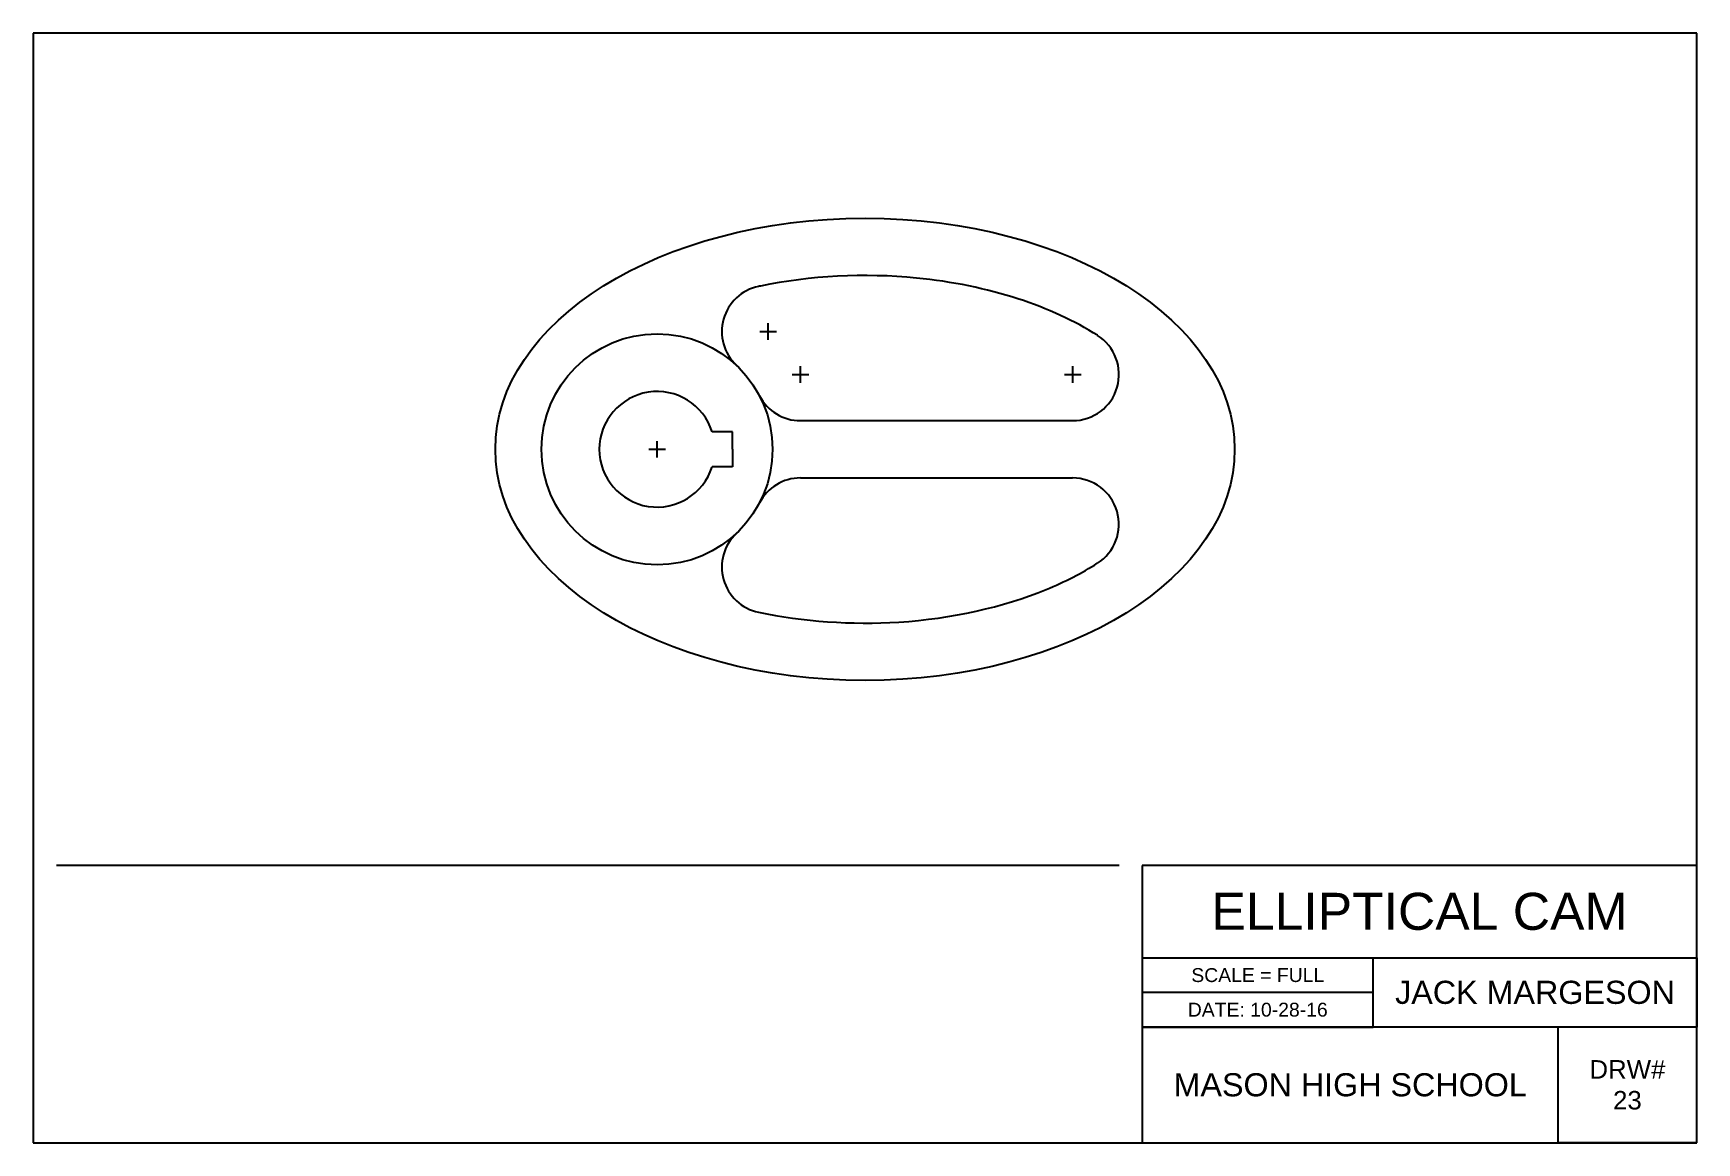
# Model space of a CAD drawing. Header units: inches. Extents: x 0 to 18, y 0 to 12.
import ezdxf

# ---------------------------------------------------------------- set-up
doc = ezdxf.new("R2010")
doc.units = ezdxf.units.IN
doc.header["$MEASUREMENT"] = 0
doc.styles.get("Standard").update_dxf_attribs({"font": 'arial.ttf'})

msp = doc.modelspace()

# ---------------------------------------------------------------- linework, layer by layer
for p, q in [((18, 12), (0, 12)), ((0, 12), (0, 0)), ((18, 0), (18, 12)), ((8.301, 7.81), (11.248, 7.81)), ((7.565, 7.69), (7.345, 7.69)), ((7.565, 7.5), (7.565, 7.69)), ((7.565, 7.5), (7.565, 7.31)), ((7.565, 7.31), (7.345, 7.31)), ((8.301, 7.19), (11.247, 7.19)), ((11.75, 3), (0.25, 3)), ((18, 3), (12, 3)), ((12, 3), (12, 0)), ((12, 3), (12, 2)), ((18, 0), (18, 3)), ((12, 2), (18, 2)), ((14.5, 1.25), (14.5, 2)), ((18, 2), (18, 1.25)), ((14.5, 1.625), (12, 1.625)), ((18, 1.25), (12, 1.25)), ((12, 1.25), (14.5, 1.25)), ((16.5, 0), (16.5, 1.25)), ((0, 0), (18, 0)), ((18, 0), (16.5, 0))]:
    msp.add_line(p, q)
at = {"color": 3}
for p, q in [((7.951, 8.683), (7.951, 8.863)), ((7.861, 8.773), (8.041, 8.773)), ((8.211, 8.31), (8.391, 8.31)), ((8.301, 8.22), (8.301, 8.4)), ((11.158, 8.31), (11.338, 8.31)), ((11.248, 8.22), (11.248, 8.4)), ((6.75, 7.41), (6.75, 7.59)), ((6.66, 7.5), (6.84, 7.5))]:
    msp.add_line(p, q, dxfattribs=at)
msp.add_circle((6.75, 7.5), 1.25)
for centre, radius, start, end in [((7.951, 8.773), 0.5, 101.9312, 226.6551), ((11.248, 8.31), 0.5, 270, 57.6743), ((6.75, 7.5), 0.625, 17.698, 342.302), ((8.301, 8.31), 0.5, 207.5716, 270), ((8.301, 6.69), 0.5, 90, 152.4284), ((11.247, 6.69), 0.5, 302.3158, 90), ((7.951, 6.227), 0.5, 133.348, 258.1265)]:
    msp.add_arc(centre, radius, start, end)
msp.add_ellipse((9, 7.5), major_axis=(-4, 0), ratio=0.625)
for points, knots in [([(11.515, 8.733), (11.272, 8.887), (10.979, 9.023), (10.316, 9.238), (9.942, 9.315), (8.994, 9.408), (8.405, 9.377), (7.861, 9.265), (7.854, 9.263), (7.848, 9.262)], [3.920558, 3.920558, 3.920558, 3.920558, 4.232949, 4.232949, 4.55739, 4.55739, 5.032302, 5.032302, 5.038192, 5.038192, 5.038192, 5.038192]), ([(7.848, 5.738), (8.33, 5.637), (8.854, 5.599), (9.939, 5.668), (10.495, 5.793), (11.163, 6.067), (11.35, 6.163), (11.514, 6.267)], [1.245154, 1.245154, 1.245154, 1.245154, 1.672138, 1.672138, 2.151398, 2.151398, 2.362444, 2.362444, 2.362444, 2.362444])]:
    msp.add_open_spline(points, degree=3, knots=knots)

# ---------------------------------------------------------------- texts
at = {"attachment_point": 5}
for s, width, insert, char_height in [('ELLIPTICAL CAM', 6, (15, 2.5), 0.4), ('SCALE = FULL', 2.5, (13.25, 1.812), 0.15), ('JACK MARGESON', 3.5, (16.25, 1.625), 0.25), ('DATE: 10-28-16', 2.5, (13.25, 1.438), 0.15), ('MASON HIGH SCHOOL', 4.5, (14.25, 0.625), 0.25), ('DRW#\\P23', 1.5, (17.25, 0.625), 0.2)]:
    msp.add_mtext_dynamic_manual_height_columns(s, width=width, gutter_width=1, heights=[0], dxfattribs=dict(at, insert=insert, char_height=char_height))

doc.saveas('drawing.dxf')
